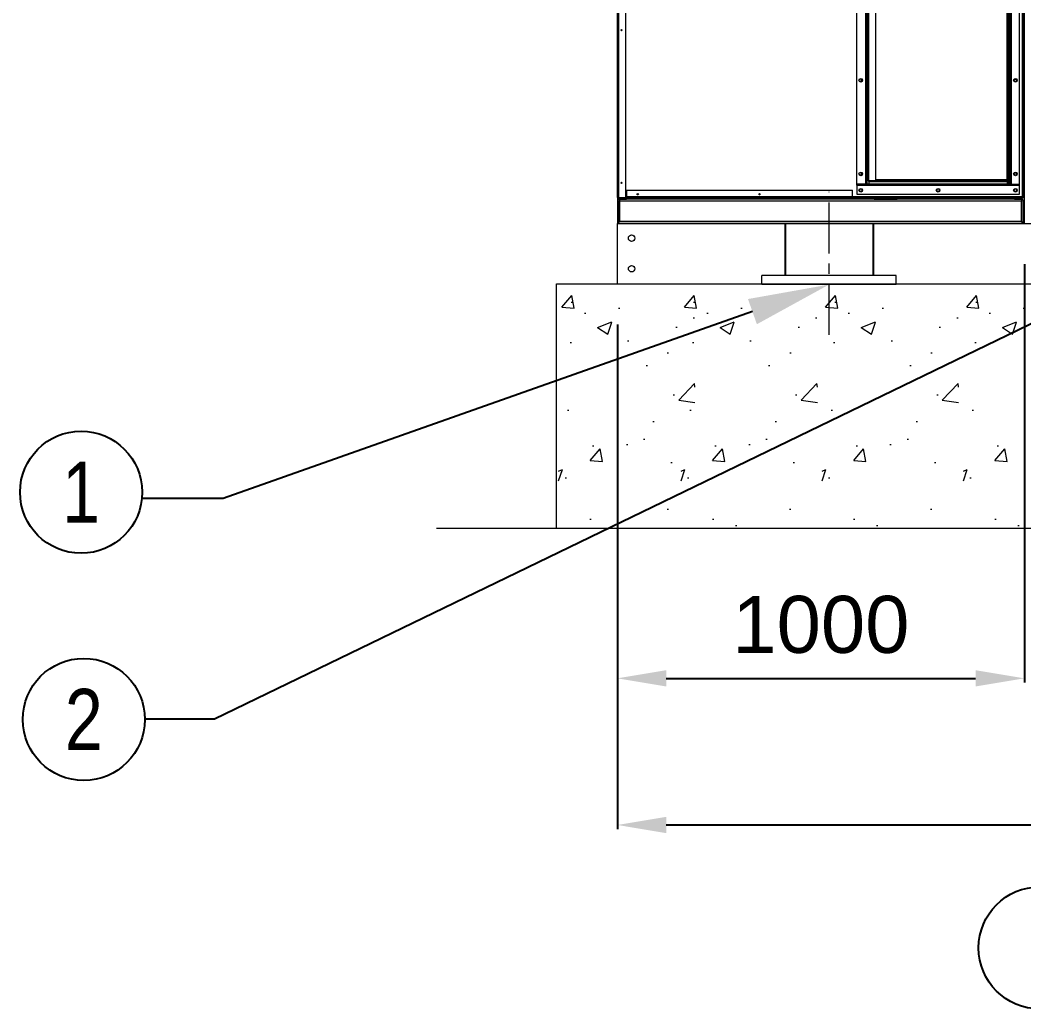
# Model space of a CAD drawing. Header units: millimetres. Extents: x -17070 to 42971, y -291348 to 40590.
# Drawn here: x 21689 to 24155, y 25448 to 27877 of the extents above; entities that cross this region are included whole.
import ezdxf
from ezdxf import colors
from ezdxf.entities.mleader import LeaderData, LeaderLine
from ezdxf.enums import TextEntityAlignment as Align
from ezdxf.math import Vec2, Vec3

# ---------------------------------------------------------------- set-up
doc = ezdxf.new("R2010")
doc.units = ezdxf.units.MM
doc.linetypes.add('CENTER', pattern=[2, 1.25, -0.25, 0.25, -0.25])
for name, color, linetype in [('냉각탑_dim', 1, 'Continuous'), ('냉각탑_text', 3, 'Continuous'), ('냉각탑_기초', 23, 'Continuous')]:
    doc.layers.add(name, color=color, linetype=linetype)
doc.styles.get("Standard").update_dxf_attribs({"font": 'arial.ttf'})
doc.dimstyles.new('1.40', dxfattribs={"dimscale": 20, "dimtxt": 1.5, "dimasz": 1, "dimexe": 0.5, "dimexo": 0.5, "dimgap": 0.5, "dimtad": 1, "dimdec": 0, "dimzin": 0, "dimdsep": 46, "dimtxsty": 'Standard', "dimcen": 0, "dimclrd": 2, "dimclre": 2, "dimclrt": 3, "dimadec": 0, "dimazin": 0, "dimtfac": 1, "dimtdec": 0, "dimtmove": 0, "dimatfit": 0, "dimfxl": 1, "dimtolj": 1, "dimtzin": 0, "dimlwd": -1, "dimlwe": -1, "dimarcsym": 0})

# ---------------------------------------------------------------- blocks, each defined once
blk = doc.blocks.new('*D479')
at = {"color": 2, "transparency": 16777216}
for p, q in [((24156.5, 27277.3), (24156.5, 26250.3)), ((23156.5, 27129), (23156.5, 26250.3)), ((23276.5, 26260.3), (24036.5, 26260.3))]:
    blk.add_line(p, q, dxfattribs=at)
for points in [[(23276.5, 26280.3), (23276.5, 26240.3), (23156.5, 26260.3)], [(24036.5, 26280.3), (24036.5, 26240.3), (24156.5, 26260.3)]]:
    blk.add_solid(points, dxfattribs=at)
at = {"layer": 'Defpoints', "color": 0, "transparency": 16777216}
for p in [(24156.5, 27377.3), (23156.5, 27229), (24156.5, 26260.3)]:
    blk.add_point(p, dxfattribs=at)
at = {"color": 3, "lineweight": 5, "transparency": 16777216, "insert": (23656.5, 26391.8), "char_height": 140, "attachment_point": 5}
blk.add_mtext('\\A1;1000', dxfattribs=at)
blk = doc.blocks.new('*D481')
at = {"color": 2, "transparency": 16777216}
for p, q in [((23156.5, 27129), (23156.5, 25890.1)), ((29056.5, 27129), (29056.5, 25890.1)), ((23276.5, 25900.1), (28936.5, 25900.1))]:
    blk.add_line(p, q, dxfattribs=at)
for points in [[(23276.5, 25920.1), (23276.5, 25880.1), (23156.5, 25900.1)], [(28936.5, 25920.1), (28936.5, 25880.1), (29056.5, 25900.1)]]:
    blk.add_solid(points, dxfattribs=at)
at = {"layer": 'Defpoints', "color": 0, "transparency": 16777216}
for p in [(23156.5, 27229), (29056.5, 27229), (29056.5, 25900.1)]:
    blk.add_point(p, dxfattribs=at)
at = {"color": 3, "lineweight": 5, "transparency": 16777216, "insert": (26106.5, 26031.6), "char_height": 140, "attachment_point": 5}
blk.add_mtext('\\A1;5900', dxfattribs=at)
blk = doc.blocks.new('A$C0F242E30')
at = {"color": 7, "lineweight": 13, "ltscale": 0.062}
for p, q in [((0, 54.8), (0, 5.2)), ((3.2, 5.2), (3.2, 54.8)), ((5, 54.8), (5, 5.2)), ((993, 54.8), (993, 5.2)), ((993, 5.2), (993, 54.8)), ((994.8, 5.2), (994.8, 54.8)), ((998, 54.8), (998, 5.2))]:
    blk.add_line(p, q, dxfattribs=at)
at = {"color": 7, "lineweight": 13, "ltscale": 0.02125}
for p, q in [((5, 60), (22, 60)), ((22, 60), (5, 60)), ((976, 60), (993, 60)), ((993, 60), (976, 60))]:
    blk.add_line(p, q, dxfattribs=at)
at = {"color": 7, "lineweight": 13, "ltscale": 0.0065}
for p, q in [((5, 60), (5, 54.8)), ((993, 60), (993, 54.8))]:
    blk.add_line(p, q, dxfattribs=at)
at = {"color": 7, "lineweight": 13}
for p, q in [((993, 54.8), (5, 54.8)), ((631, 60), (22, 60)), ((631, 60), (22, 60)), ((993, 5.2), (5, 5.2)), ((992.8, 0), (5.2, 0))]:
    blk.add_line(p, q, dxfattribs=at)
at = {"color": 7, "lineweight": 13, "ltscale": 0.0185}
for p, q in [((5.2, 60), (20, 60)), ((978, 60), (992.8, 60))]:
    blk.add_line(p, q, dxfattribs=at)
at = {"color": 7, "lineweight": 13, "ltscale": 0.07}
for p, q in [((631, 60), (687, 60)), ((687, 60), (631, 60))]:
    blk.add_line(p, q, dxfattribs=at)
at = {"color": 7, "lineweight": 13, "ltscale": 0.36125}
blk.add_line((976, 60), (687, 60), dxfattribs=at)
blk.add_line((976, 60), (687, 60), dxfattribs=at)
at = {"color": 7, "lineweight": 13, "ltscale": 0.002487}
blk.add_line((993, 54.8), (993, 56.8), dxfattribs=at)
at = {"color": 7, "lineweight": 13, "ltscale": 0.0022}
for p, q in [((3.2, 2.4), (2.2, 1)), ((994.8, 2.4), (995.8, 1))]:
    blk.add_line(p, q, dxfattribs=at)
at = {"color": 7, "lineweight": 13, "ltscale": 0.004497}
for p, q in [((3.2, 1.6), (3.2, 5.2)), ((994.8, 1.6), (994.8, 5.2))]:
    blk.add_line(p, q, dxfattribs=at)
at = {"color": 7, "lineweight": 13, "ltscale": 0.00225}
for p, q in [((5, 5.2), (3.2, 5.2)), ((3.2, 5.2), (5, 5.2)), ((994.8, 5.2), (993, 5.2)), ((993, 5.2), (994.8, 5.2))]:
    blk.add_line(p, q, dxfattribs=at)
at = {"color": 7, "lineweight": 13}
for centre, radius, start, end in [((5.2, 54.8), 5.2, 90, 180), ((5.2, 54.8), 2, 95.7392, 180), ((992.8, 54.8), 5.2, 0, 90), ((992.8, 54.8), 2, 0, 84.2609), ((5.2, 5.2), 5.2, 180, 270), ((992.8, 5.2), 5.2, 270, 0)]:
    blk.add_arc(centre, radius, start, end, dxfattribs=at)
for points in [[(5.2, 0), (4.9, 0), (4.5, 0.1), (4.2, 0.3), (3.8, 0.7), (3.4, 1.3), (3.4, 1.4), (3.3, 1.5), (3.2, 1.6)], [(992.8, 0), (993.1, 0), (993.5, 0.1), (993.8, 0.3), (994.2, 0.7), (994.6, 1.3), (994.6, 1.4), (994.7, 1.5), (994.8, 1.6)]]:
    blk.add_open_spline(points, degree=5, knots=[0, 0, 0, 0, 0, 0, 6.191357, 6.191357, 6.191357, 7.828222, 7.828222, 7.828222, 7.828222, 7.828222, 7.828222], dxfattribs=at)
blk = doc.blocks.new('A$C6159255C')
at = {"color": 7, "lineweight": 13}
for p, q in [((0, 1.7), (0, 3136.3)), ((3.4, 1.7), (3.4, 3136.3)), ((998, 3136.3), (998, 1.7)), ((20, 3108.8), (20, 1.7)), ((994.6, 1270), (994.6, 3.4)), ((613, 1235), (613, 35)), ((963, 1235), (963, 35)), ((963, 35), (613, 35)), ((22, 20), (578, 20)), ((578, 3.4), (22, 3.4)), ((994.6, 3.4), (578, 3.4)), ((976, 3.4), (578, 3.4)), ((976, 0), (22, 0))]:
    blk.add_line(p, q, dxfattribs=at)
at = {"color": 7, "lineweight": 13, "ltscale": 0.005667}
for p, q in [((3.4, 1.7), (0, 1.7)), ((22, 3.4), (22, 0)), ((976, 3.4), (976, 0)), ((994.6, 1.7), (998, 1.7))]:
    blk.add_line(p, q, dxfattribs=at)
at = {"color": 7, "lineweight": 13, "ltscale": 0.002833}
for p, q in [((2, 0), (2, 1.7)), ((2.9, 0), (2.9, 1.7)), ((978, 1.7), (978, 3.4)), ((994.6, 3.4), (994.6, 1.7)), ((995.1, 1.7), (995.1, 0)), ((996, 0), (996, 1.7))]:
    blk.add_line(p, q, dxfattribs=at)
at = {"color": 7, "lineweight": 13, "ltscale": 0.027667}
for p, q in [((3.4, 1.7), (20, 1.7)), ((22, 20), (22, 3.4)), ((578, 3.4), (578, 20)), ((978, 3.4), (994.6, 3.4)), ((978, 1.7), (994.6, 1.7))]:
    blk.add_line(p, q, dxfattribs=at)
at = {"color": 7, "lineweight": 13, "ltscale": 0.003333}
for p, q in [((22, 3.4), (20, 3.4)), ((22, 2), (20, 2)), ((978, 2), (976, 2)), ((976, 0), (976, 2))]:
    blk.add_line(p, q, dxfattribs=at)
at = {"color": 7, "lineweight": 13, "ltscale": 0.000512635}
blk.add_line((22, 0), (22, 0.3), dxfattribs=at)
at = {"color": 7, "lineweight": 13, "ltscale": 0.0015}
for p, q in [((2.9, 0), (2, 0)), ((996, 0), (995.1, 0))]:
    blk.add_line(p, q, dxfattribs=at)
at = {"color": 7, "lineweight": 13, "ltscale": 0.031833}
for p, q in [((2.9, 0), (22, 0)), ((976, 0), (995.1, 0))]:
    blk.add_line(p, q, dxfattribs=at)
at = {"color": 7, "lineweight": 13}
for centre, radius in [((10, 413), 1.5), ((598, 290), 4.5), ((978, 290), 4.5), ((598, 60), 4.5), ((978, 60), 4.5), ((10, 38), 1.5), ((50, 10), 1.5), ((349, 10), 1.5), ((598, 20), 4.5), ((788, 20), 4.5), ((978, 20), 4.5)]:
    blk.add_circle(centre, radius, dxfattribs=at)
blk = doc.blocks.new('A$C5FB90F76')
at = {"color": 7, "lineweight": 13}
for p, q in [((0, 0), (0, 1200)), ((2.8, 0), (2.8, 1200)), ((25, 0), (25, 1200))]:
    blk.add_line(p, q, dxfattribs=at)
at = {"color": 7, "lineweight": 13, "ltscale": 0.014}
for p, q in [((2.8, 1200), (0, 1200)), ((2.8, 0), (0, 0))]:
    blk.add_line(p, q, dxfattribs=at)
at = {"color": 7, "lineweight": 13, "ltscale": 0.111}
for p, q in [((25, 1200), (2.8, 1200)), ((2.8, 0), (25, 0))]:
    blk.add_line(p, q, dxfattribs=at)
at = {"color": 7, "lineweight": 13}
for centre in [(15, 1175), (15, 945), (15, 715), (15, 485), (15, 255), (15, 25)]:
    blk.add_circle(centre, 3, dxfattribs=at)
blk = doc.blocks.new('A$C6C1445C5')
at = {"color": 7, "lineweight": 13}
for p, q in [((0, 25), (400, 25)), ((0, 22.2), (400, 22.2)), ((0, 0), (400, 0))]:
    blk.add_line(p, q, dxfattribs=at)
at = {"color": 7, "lineweight": 13, "ltscale": 0.035}
for p, q in [((0, 22.2), (0, 25)), ((400, 22.2), (400, 25))]:
    blk.add_line(p, q, dxfattribs=at)
at = {"color": 7, "lineweight": 13, "ltscale": 0.2775}
for p, q in [((0, 22.2), (0, 0)), ((400, 0), (400, 22.2))]:
    blk.add_line(p, q, dxfattribs=at)
at = {"color": 7, "lineweight": 13}
for centre in [(10, 10), (200, 10), (390, 10)]:
    blk.add_circle(centre, 3, dxfattribs=at)
blk = doc.blocks.new('A$C01666899')
at = {"color": 4, "lineweight": 13}
for p, q in [((1212, 354), (0, 354)), ((1202.3, 347.4), (9.7, 347.4)), ((0, 343.1), (0, 2.9)), ((6.6, 343.1), (6.6, 2.9)), ((1202.3, 344), (9.7, 344)), ((10, 343.1), (10, 20)), ((11.4, 20), (11.4, 342.6)), ((11.4, 342.6), (1200.6, 342.6)), ((1200.6, 342.6), (1200.6, 20)), ((1202, 20), (1202, 343.1)), ((1205.4, 2.9), (1205.4, 343.1)), ((1212, 2.9), (1212, 343.1)), ((1202.3, 20), (9.7, 20)), ((1202.3, 3.4), (9.7, 3.4)), ((1202.3, 0), (9.7, 0))]:
    blk.add_line(p, q, dxfattribs=at)
at = {"color": 4, "lineweight": 13, "ltscale": 0.04}
for p, q in [((0, 346), (0, 354)), ((1212, 346), (1212, 354))]:
    blk.add_line(p, q, dxfattribs=at)
at = {"color": 4, "lineweight": 13, "ltscale": 0.0485}
for p, q in [((9.7, 346), (0, 346)), ((1212, 346), (1202.3, 346))]:
    blk.add_line(p, q, dxfattribs=at)
at = {"color": 4, "lineweight": 13, "ltscale": 0.007}
for p, q in [((9.7, 347.4), (9.7, 346)), ((1202.3, 347.4), (1202.3, 346))]:
    blk.add_line(p, q, dxfattribs=at)
at = {"color": 4, "lineweight": 13, "ltscale": 0.01}
blk.add_line((9.7, 346), (9.7, 344), dxfattribs=at)
at = {"color": 4, "lineweight": 13, "ltscale": 0.017}
for p, q in [((1202.3, 347.4), (1202.3, 344)), ((6.6, 343.1), (10, 343.1)), ((1205.4, 343.1), (1202, 343.1)), ((9.7, 3.4), (9.7, 0)), ((1202.3, 3.4), (1202.3, 0))]:
    blk.add_line(p, q, dxfattribs=at)
at = {"color": 4, "lineweight": 13, "ltscale": 0.033}
for p, q in [((6.6, 343.1), (0, 343.1)), ((1205.4, 343.1), (1212, 343.1)), ((6.6, 2.9), (0, 2.9)), ((1205.4, 2.9), (1212, 2.9))]:
    blk.add_line(p, q, dxfattribs=at)
at = {"color": 4, "lineweight": 13, "ltscale": 0.0085}
for p, q in [((9.7, 344), (8, 344)), ((1202.3, 344), (1204, 344)), ((9.7, 2), (8, 2)), ((1202.3, 2), (1204, 2))]:
    blk.add_line(p, q, dxfattribs=at)
at = {"color": 4, "lineweight": 13, "ltscale": 0.0045}
for p, q in [((8, 343.1), (8, 344)), ((10, 343.1), (10, 344)), ((1202, 344), (1202, 343.1)), ((1204, 344), (1204, 343.1)), ((8, 2), (8, 2.9)), ((1204, 2.9), (1204, 2))]:
    blk.add_line(p, q, dxfattribs=at)
at = {"color": 4, "lineweight": 13, "ltscale": 0.0155}
for p, q in [((6.6, 2.9), (9.7, 2.9)), ((1205.4, 2.9), (1202.3, 2.9))]:
    blk.add_line(p, q, dxfattribs=at)
at = {"color": 4, "lineweight": 13, "ltscale": 0.083}
for p, q in [((9.7, 20), (9.7, 3.4)), ((1202.3, 3.4), (1202.3, 20))]:
    blk.add_line(p, q, dxfattribs=at)
at = {"color": 4, "lineweight": 13}
for centre, radius in [((606, 316), 9), ((589.5, 316), 2), ((622.5, 316), 2)]:
    blk.add_circle(centre, radius, dxfattribs=at)
blk = doc.blocks.new('1')
at = {"color": 0, "lineweight": 20}
for p, q in [((23156.5, 27229), (23156.5, 27377.3)), ((23156.5, 27377.3), (29056.5, 27377.3))]:
    blk.add_line(p, q, dxfattribs=at)
at = {"color": 0, "ltscale": 30}
for p, q in [((23568.9, 27377.3), (23568.9, 27249.4)), ((23784.9, 27377.3), (23784.9, 27249.4))]:
    blk.add_line(p, q, dxfattribs=at)
at = {"color": 7, "lineweight": 15}
blk.add_line((23841.4, 27249.4), (23511.4, 27249.4), dxfattribs=at)
at = {"lineweight": 5}
blk.add_line((23156.5, 27229), (29056.5, 27229), dxfattribs=at)
at = {"color": 0, "lineweight": 20}
blk.add_lwpolyline([(24156.5, 27377.3), (24156.5, 30577.3), (23156.5, 30577.3), (23156.5, 27377.3)], dxfattribs=at)
at = {"lineweight": 20}
for centre in [(23191.5, 27341.5), (23191.5, 27266.5)]:
    blk.add_circle(centre, 8, dxfattribs=at)
for name, p in [('A$C6159255C', (23156.5, 27439.3)), ('A$C5FB90F76', (24119.5, 27474.3)), ('A$C6C1445C5', (23744.5, 27449.3)), ('A$C0F242E30', (23156.5, 27377.3))]:
    blk.add_blockref(name, p, dxfattribs=at)
at = {"lineweight": 20, "rotation": 270}
blk.add_blockref('A$C01666899', (23771.1, 28685.7), dxfattribs=at)
at = {"lineweight": 20, "xscale": -1}
blk.add_blockref('A$C5FB90F76', (23769.5, 27474.3), dxfattribs=at)

msp = doc.modelspace()

# ---------------------------------------------------------------- hatches: boundary and pattern name
at = {"layer": '냉각탑_기초', "lineweight": 20, "ltscale": 30}
h = msp.add_hatch(dxfattribs=at)
h.set_pattern_fill('AR-CONC', color=256, scale=50, style=0)
h.set_pattern_definition([(50, (8418.54, 10687.65), (358.63, -31.376), [37.5, -412.5]), (355, (8418.54, 10687.65), (-69.3757, 376.096), [30, -330]), (100.4514, (8448.43, 10685.03), (289.2547, 344.72), [31.87, -350.571]), (46.1842, (8418.54, 10787.65), (533.6205, -82.7595), [56.25, -618.75]), (96.6356, (8463, 10780.75), (467.331, 487.059), [47.805, -525.856]), (351.1842, (8418.54, 10787.65), (467.331, 487.059), [45, -495]), (21, (8468.54, 10762.65), (298.4535, -201.3094), [37.5, -412.5]), (326, (8468.54, 10762.65), (121.6577, 362.575), [30, -330]), (71.4514, (8493.4, 10745.87), (420.1113, 161.265), [31.87, -350.571]), (37.5, (8418.54, 10687.65), (6.0799, 166.4469), [0, -326, 0, -335, 0, -331.25]), (7.5, (8418.54, 10687.65), (131.5348, 197.2059), [0, -191, 0, -318.5, 0, -126.25]), (327.5, (8307.04, 10687.65), (266.9112, -11.2774), [0, -125, 0, -390, 0, -517.5]), (317.5, (8257.04, 10687.65), (291.593, 50.0525), [0, -162.5, 0, -259, 0, -367.5])])
h.paths.add_polyline_path([(23347.1, 27229), (23012.1, 27229), (23012.1, 26629), (23347.1, 26629)])
h = msp.add_hatch(dxfattribs=at)
h.set_pattern_fill('AR-CONC', color=256, scale=50, style=0)
h.set_pattern_definition([(50, (8719.34, 10687.65), (358.63, -31.376), [37.5, -412.5]), (355, (8719.34, 10687.65), (-69.3757, 376.096), [30, -330]), (100.4514, (8749.22, 10685.03), (289.2547, 344.72), [31.87, -350.571]), (46.1842, (8719.34, 10787.65), (533.6205, -82.7595), [56.25, -618.75]), (96.6356, (8763.8, 10780.75), (467.331, 487.059), [47.805, -525.856]), (351.1842, (8719.34, 10787.65), (467.331, 487.059), [45, -495]), (21, (8769.34, 10762.65), (298.4535, -201.3094), [37.5, -412.5]), (326, (8769.34, 10762.65), (121.6577, 362.575), [30, -330]), (71.4514, (8794.2, 10745.87), (420.1113, 161.265), [31.87, -350.571]), (37.5, (8719.34, 10687.65), (6.0799, 166.4469), [0, -326, 0, -335, 0, -331.25]), (7.5, (8719.34, 10687.65), (131.5348, 197.2059), [0, -191, 0, -318.5, 0, -126.25]), (327.5, (8607.84, 10687.65), (266.9112, -11.2774), [0, -125, 0, -390, 0, -517.5]), (317.5, (8557.84, 10687.65), (291.593, 50.0525), [0, -162.5, 0, -259, 0, -367.5])])
h.paths.add_polyline_path([(23647.9, 27229), (23312.9, 27229), (23312.9, 26629), (23647.9, 26629)])
h = msp.add_hatch(dxfattribs=at)
h.set_pattern_fill('AR-CONC', color=256, scale=50, style=0)
h.set_pattern_definition([(50, (9066.17, 10687.65), (358.63, -31.376), [37.5, -412.5]), (355, (9066.17, 10687.65), (-69.3757, 376.096), [30, -330]), (100.4514, (9096.06, 10685.03), (289.2547, 344.72), [31.87, -350.571]), (46.1842, (9066.17, 10787.65), (533.6205, -82.7595), [56.25, -618.75]), (96.6356, (9110.64, 10780.75), (467.331, 487.059), [47.805, -525.856]), (351.1842, (9066.17, 10787.65), (467.331, 487.059), [45, -495]), (21, (9116.17, 10762.65), (298.4535, -201.3094), [37.5, -412.5]), (326, (9116.17, 10762.65), (121.6577, 362.575), [30, -330]), (71.4514, (9141.04, 10745.87), (420.1113, 161.265), [31.87, -350.571]), (37.5, (9066.17, 10687.65), (6.0799, 166.4469), [0, -326, 0, -335, 0, -331.25]), (7.5, (9066.17, 10687.65), (131.5348, 197.2059), [0, -191, 0, -318.5, 0, -126.25]), (327.5, (8954.67, 10687.65), (266.9112, -11.2774), [0, -125, 0, -390, 0, -517.5]), (317.5, (8904.67, 10687.65), (291.593, 50.0525), [0, -162.5, 0, -259, 0, -367.5])])
h.paths.add_polyline_path([(23994.7, 27229), (23659.7, 27229), (23659.7, 26629), (23994.7, 26629)])
h = msp.add_hatch(dxfattribs=at)
h.set_pattern_fill('AR-CONC', color=256, scale=50, style=0)
h.set_pattern_definition([(50, (9413, 10687.65), (358.63, -31.376), [37.5, -412.5]), (355, (9413, 10687.65), (-69.3757, 376.096), [30, -330]), (100.4514, (9442.9, 10685.03), (289.2547, 344.72), [31.87, -350.571]), (46.1842, (9413, 10787.65), (533.6205, -82.7595), [56.25, -618.75]), (96.6356, (9457.5, 10780.75), (467.331, 487.059), [47.805, -525.856]), (351.1842, (9413, 10787.65), (467.331, 487.059), [45, -495]), (21, (9463, 10762.65), (298.4535, -201.3094), [37.5, -412.5]), (326, (9463, 10762.65), (121.6577, 362.575), [30, -330]), (71.4514, (9487.88, 10745.87), (420.1113, 161.265), [31.87, -350.571]), (37.5, (9413.01, 10687.65), (6.0799, 166.4469), [0, -326, 0, -335, 0, -331.25]), (7.5, (9413, 10687.65), (131.5348, 197.2059), [0, -191, 0, -318.5, 0, -126.25]), (327.5, (9301.51, 10687.65), (266.9112, -11.2774), [0, -125, 0, -390, 0, -517.5]), (317.5, (9251.5, 10687.65), (291.593, 50.0525), [0, -162.5, 0, -259, 0, -367.5])])
h.paths.add_polyline_path([(24341.5, 27229), (24006.5, 27229), (24006.5, 26629), (24341.5, 26629)])

# ---------------------------------------------------------------- linework, layer by layer
at = {"color": 1, "linetype": 'CENTER', "lineweight": 20, "ltscale": 100}
msp.add_line((23676.4, 27104.1), (23676.4, 27455.1), dxfattribs=at)
at = {"color": 7, "lineweight": 15}
for p, q in [((23511.4, 27227.4), (23511.4, 27249.4)), ((23841.4, 27227.4), (23841.4, 27249.4)), ((23841.4, 27227.4), (23511.4, 27227.4))]:
    msp.add_line(p, q, dxfattribs=at)
at = {"layer": '냉각탑_dim', "linetype": 'ByBlock', "lineweight": -3}
for centre in [(21838.9, 26717.4), (21845.5, 26159.3), (24194, 25598.3)]:
    msp.add_circle(centre, 150, dxfattribs=at)
at = {"layer": '냉각탑_기초', "lineweight": 20, "ltscale": 30}
for p, q in [((23006.5, 26629), (23006.5, 27229)), ((23006.5, 27229), (29206.5, 27229)), ((22712.2, 26629), (29623.8, 26629))]:
    msp.add_line(p, q, dxfattribs=at)

# ---------------------------------------------------------------- block references
msp.add_blockref('1', (0, 0))

# ---------------------------------------------------------------- texts
at = {"layer": '냉각탑_text', "width": 0.8}
for s, p in [('1', (21838.9, 26717.4)), ('2', (21845.5, 26159.3))]:
    msp.add_text(s, height=150, dxfattribs=at).set_placement(p, align=Align.MIDDLE_CENTER)

# ---------------------------------------------------------------- dimensions: what is measured, and where the dimension line sits
at = {"lineweight": 5}
for base, p2, picture, middle in [((24156.5, 26260.3), (24156.5, 27377.3), '*D479', (23656.5, 26391.8)), ((29056.5, 25900.1), (29056.5, 27229), '*D481', (26106.5, 26031.6))]:
    dim = msp.add_linear_dim(base=base, p1=(23156.5, 27229), p2=p2, dimstyle='1.40', override={"dimtxt": 7, "dimasz": 6, "dimexo": 5, "dimgap": 3}, dxfattribs=at)
    dim.commit()
    dim.dimension.update_dxf_attribs({"geometry": picture, "text_midpoint": middle})

# ---------------------------------------------------------------- leaders
at = {"layer": '냉각탑_dim', "lineweight": -3}
ml = msp.add_multileader_mtext('Standard', dxfattribs=at)
ml.set_content('')
ml.set_leader_properties(color=256)
ml.build(insert=Vec2(0, 0))
ml.multileader.update_dxf_attribs({"text_right_attachment_type": 6, "dogleg_length": 5, "arrow_head_size": 199.5, "scale": 30})
ctx = ml.context
ctx.base_point, ctx.scale, ctx.char_height, ctx.arrow_head_size, ctx.landing_gap_size, ctx.plane_origin = Vec3(21988.1, 26701.9), 30, 7.18, 199.5, 3.59, Vec3(23806.5, 25730.5)
ctx.right_attachment, ctx.text_align_type = 6, 2
notes = []
notes.append((ctx, [(0, (1, 1, 0), (22187.6, 26701.9), (-1, 0), 199.5, [(0, [(23676.4, 27227.4)], 0, [])])]))
ctx.mtext, ml.multileader.dxf.content_type = None, 0
ml = msp.add_multileader_mtext('Standard', dxfattribs=at)
ml.set_content('')
ml.set_leader_properties(color=256)
ml.build(insert=Vec2(0, 0))
ml.multileader.update_dxf_attribs({"text_right_attachment_type": 6, "dogleg_length": 5, "arrow_head_size": 199.5, "scale": 30})
ctx = ml.context
ctx.base_point, ctx.scale, ctx.char_height, ctx.arrow_head_size, ctx.landing_gap_size, ctx.plane_origin = Vec3(21995.5, 26160), 30, 7.18, 199.5, 3.59, Vec3(24501.7, 25730.4)
ctx.right_attachment, ctx.text_align_type = 6, 2
notes.append((ctx, [(0, (1, 1, 0), (22166.8, 26160), (-1, 0), 171.3, [(0, [(24371.6, 27227.3)], 0, [])])]))
ctx.mtext, ml.multileader.dxf.content_type = None, 0
for ctx, leaders in notes:
    for number, flags, end, landing, length, lines in leaders:
        leader = LeaderData()
        leader.index, (leader.has_last_leader_line, leader.has_dogleg_vector, leader.attachment_direction) = number, flags
        leader.last_leader_point, leader.dogleg_vector, leader.dogleg_length = Vec3(end), Vec3(landing), length
        for number, points, colour, breaks in lines:
            line = LeaderLine()
            line.index, line.vertices, line.color, line.breaks = number, Vec3.list(points), colors.encode_raw_color(colour), breaks
            leader.lines.append(line)
        ctx.leaders.append(leader)

doc.saveas('drawing.dxf')
